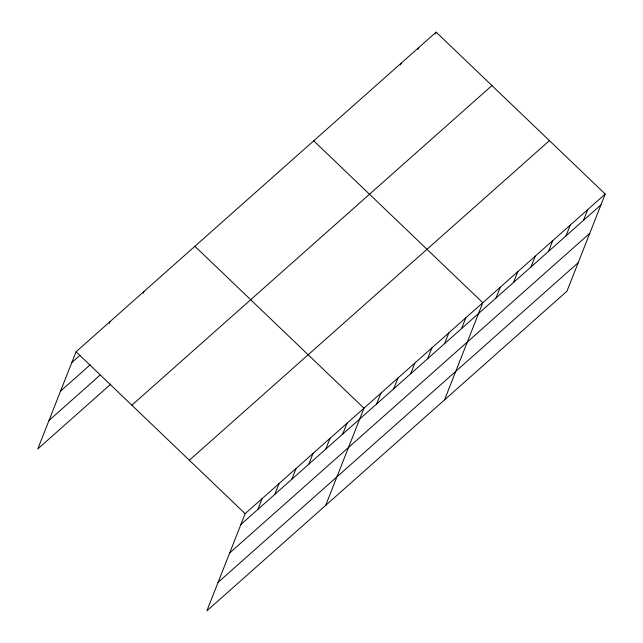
<?xml version="1.0" encoding="UTF-8"?>
<svg xmlns="http://www.w3.org/2000/svg" width="643" height="643" viewBox="0 0 643 643"><rect width="100%" height="100%" fill="white"/><g stroke="black" fill="none" stroke-linecap="round" stroke-linejoin="round"><path stroke-width="0.96" d="M605.224 194.049L245.144 513.677L206.861 610.85L566.941 291.231L605.224 194.049L436.139 32.15L76.059 351.769L37.776 448.951L110.845 384.088M109.302 323.437L110.009 321.637M143.252 293.296L143.96 291.504M400.452 64.999L401.16 63.199M417.942 49.471L418.649 47.678M435.432 33.95L436.139 32.15M257.867 509.401L262.119 498.606M274.842 494.33L279.094 483.536M291.818 479.26L296.069 468.474M308.793 464.198L313.045 453.403M325.768 449.127L330.02 438.333M342.743 434.057L346.995 423.263M325.688 505.374L363.97 408.201L194.885 246.293M376.694 403.925L380.945 393.13M393.669 388.854L397.921 378.06M410.644 373.792L414.896 362.998M427.619 358.722L431.871 347.927M444.594 343.651L448.846 332.857M461.57 328.581L465.821 317.795M444.514 399.898L482.797 302.724L313.712 140.825M496.034 297.99L500.286 287.196M513.524 282.47L517.776 271.676M531.014 266.941L535.265 256.147M548.503 251.421L552.755 240.627M565.993 235.893L570.245 225.098M583.482 220.372L587.734 209.578M71.807 362.564L79.925 355.362M60.579 391.073L90.1 364.87M49.005 420.442L99.93 375.239M131.855 405.203L491.935 85.575M189.339 460.243L549.427 140.624M240.892 524.471L600.972 204.844M229.655 552.972L589.744 233.353M218.09 582.341L578.17 262.722M76.059 351.769L245.144 513.677"/></g></svg>
